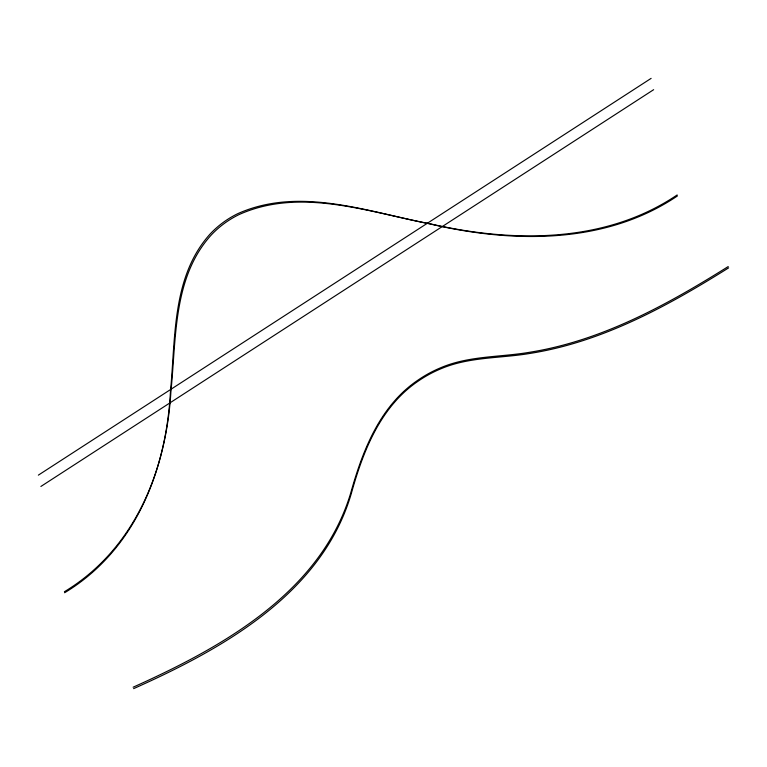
<?xml version="1.0" encoding="UTF-8"?>
<svg xmlns="http://www.w3.org/2000/svg" width="767" height="767" viewBox="0 0 767 767"><rect width="100%" height="100%" fill="white"/><g stroke="black" fill="none" stroke-linecap="round" stroke-linejoin="round"><path stroke-width="1.15" d="M64.629 592.747C135.337 550.044 166.286 470.564 170.466 391.256C175.691 337.94 171.722 276.743 210.053 234.088A92.165 87.553 -12.6 0 1 237.808 213.638C299.446 186.141 367.153 211.615 429.271 223.763C511.608 243.149 604.53 245.085 677.395 195.969M64.399 591.731C134.829 549.191 166.343 470.324 170.936 391.228C176.372 338.189 172.901 277.328 211.203 235.047A93.143 88.483 -12.6 0 1 238.978 214.616C300.271 187.062 367.796 211.903 429.731 223.734C511.992 242.66 604.549 243.916 677.165 194.952M38.35 475.147L651.125 78.368M40.881 486.46L653.647 89.681M728.228 266.552C667.242 304.748 602.105 340.596 530.17 352.187C500.554 357.307 469.394 355.648 441.226 367.527A118.943 112.989 -12.6 0 0 418.025 380.087C379.972 405.762 362.609 450.536 350.73 492.98C320.817 592.603 221.826 647.463 133.122 687.203M728.65 267.856C667.654 306.062 602.478 341.881 530.505 353.347C500.851 358.429 469.663 356.693 441.456 368.553A118.386 112.461 -12.6 0 0 418.255 381.103C380.154 406.826 362.906 451.725 351.113 494.226C321.469 594.013 222.401 648.968 133.631 688.632"/></g></svg>
